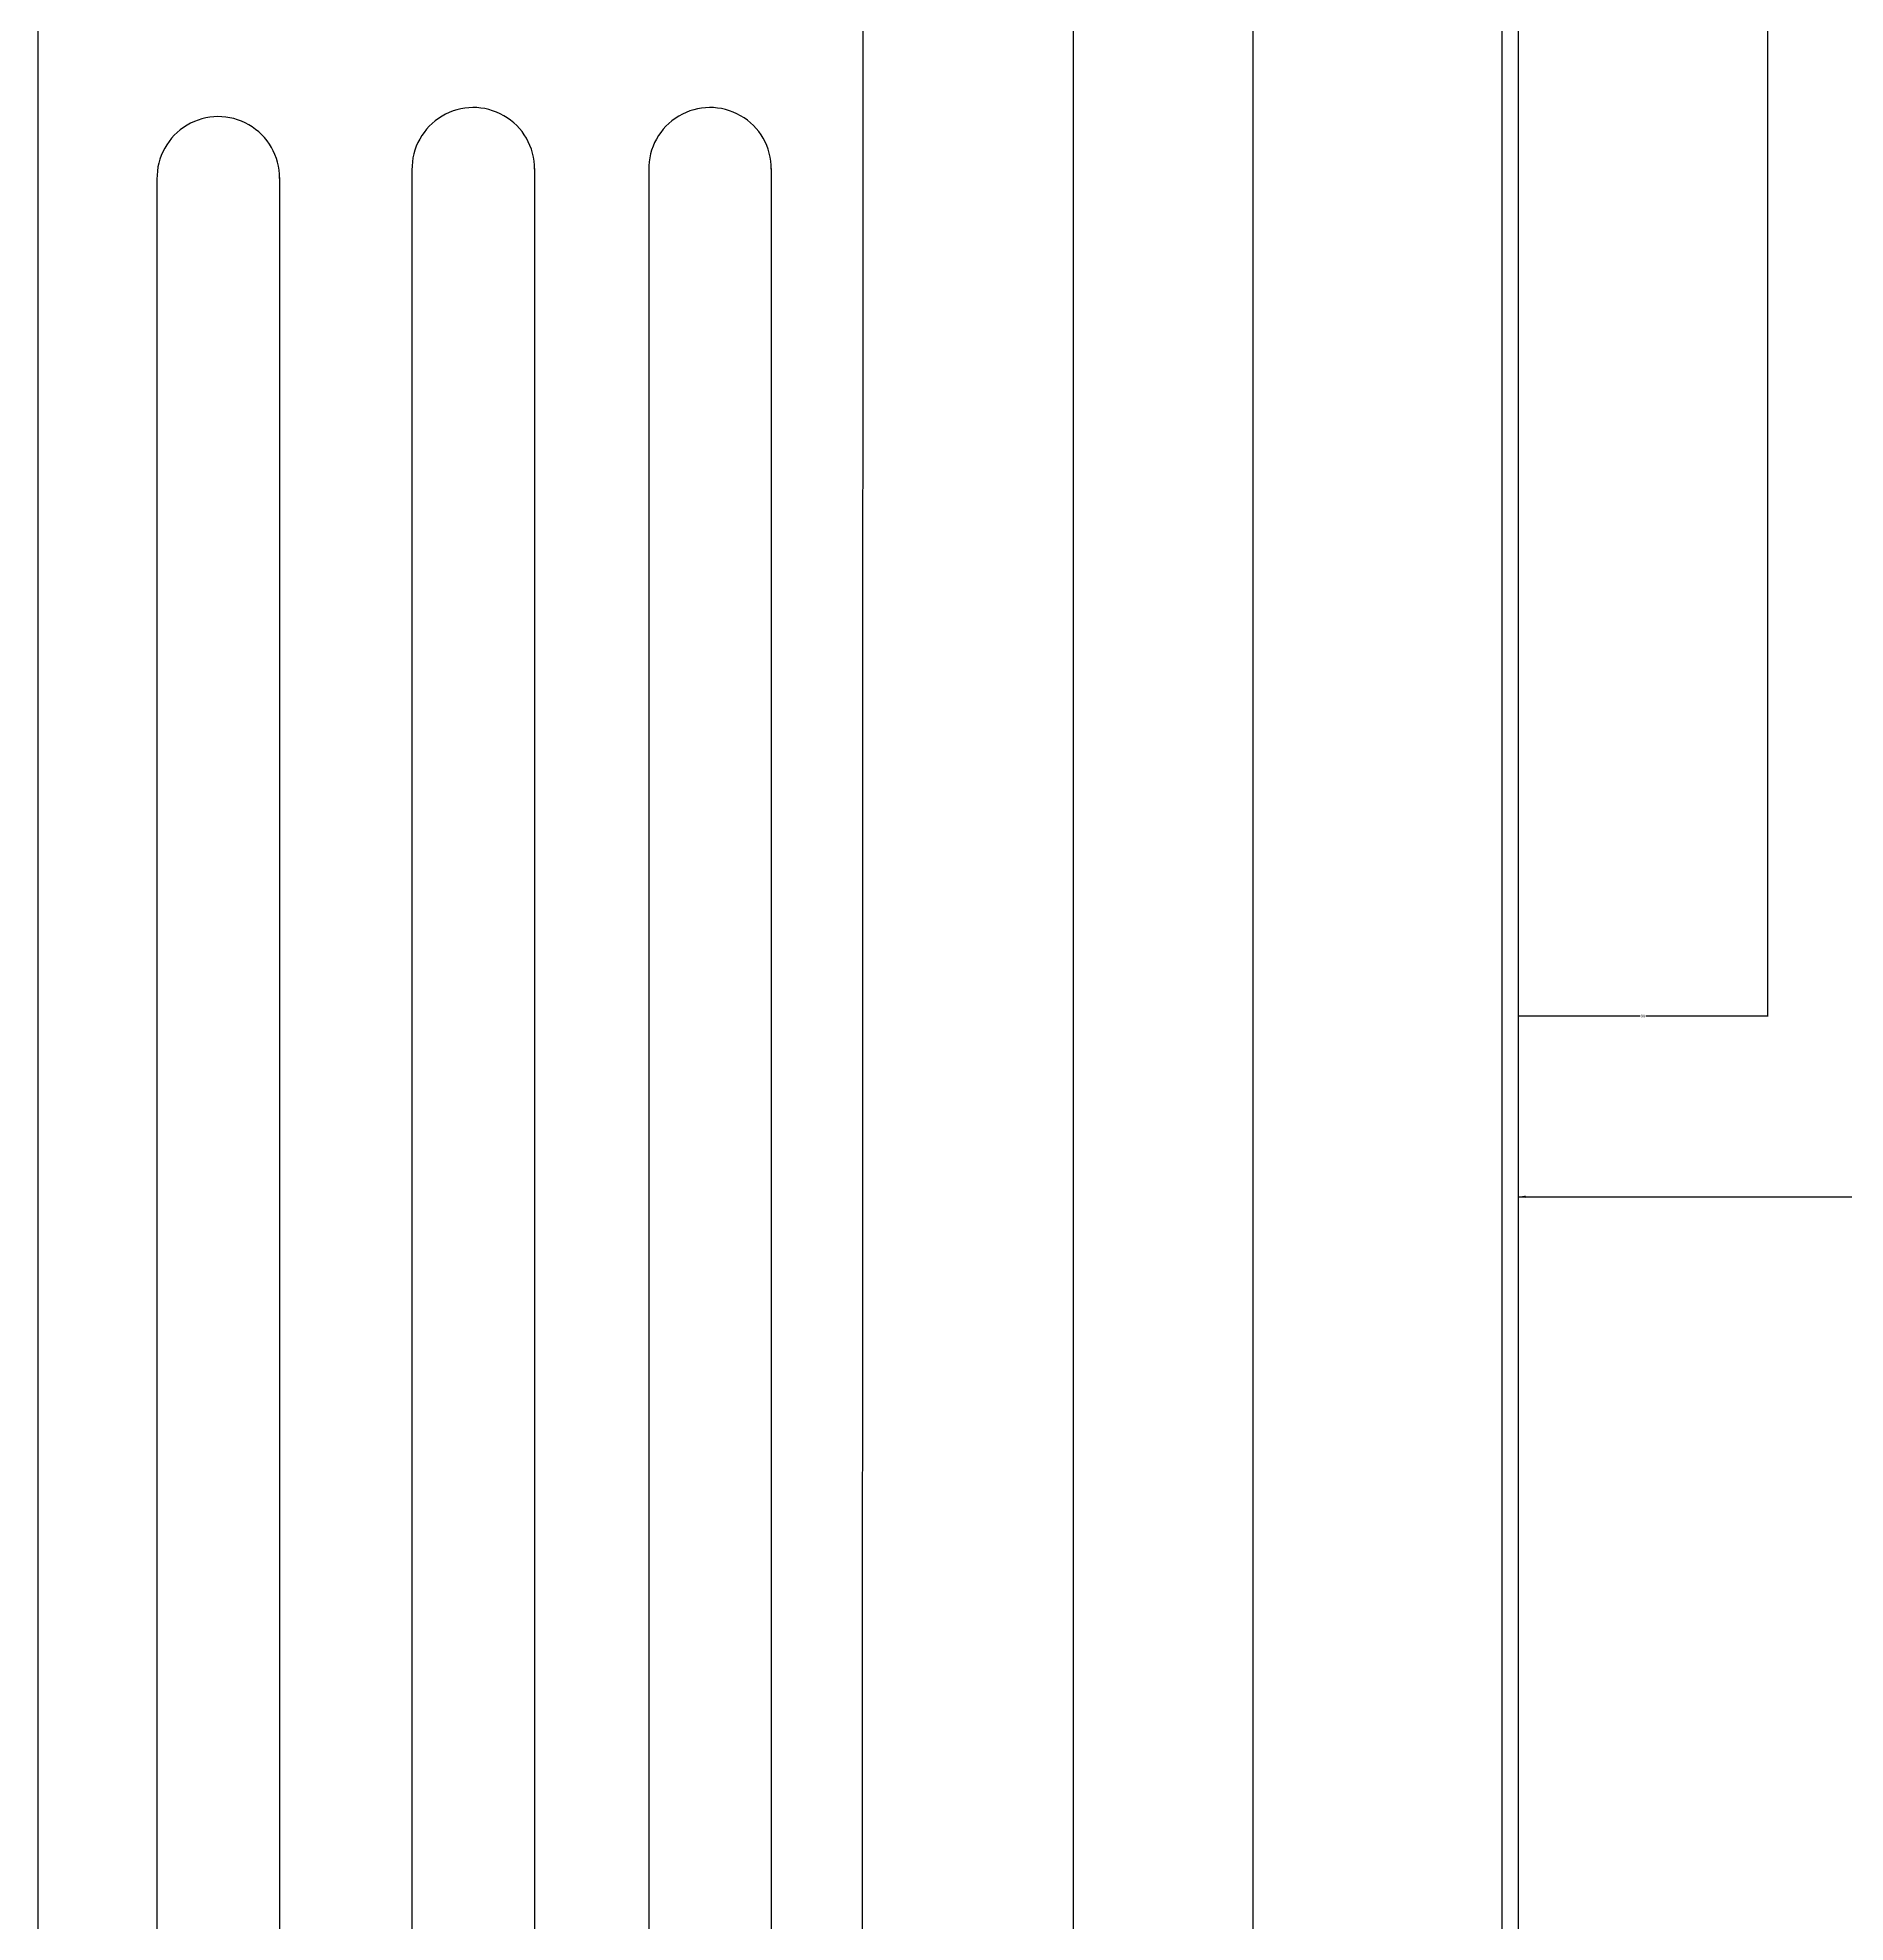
# Model space of a CAD drawing. Header units: metres. Extents: x -147314 to -144521, y -159478 to -156803.
# Drawn here: x -146540 to -145886, y -158796 to -158114 of the extents above; entities that cross this region are included whole.
import ezdxf

# ---------------------------------------------------------------- set-up
doc = ezdxf.new("R2010")
doc.units = ezdxf.units.M
for name, color, linetype in [('10', 8, 'Continuous'), ('17', 1, 'Continuous'), ('7', 7, 'Continuous')]:
    doc.layers.add(name, color=color, linetype=linetype)
doc.dimstyles.get("Standard").update_dxf_attribs({"dimtxt": 2.5, "dimasz": 2.5, "dimexe": 1.25, "dimexo": 0.625, "dimtad": 1, "dimcen": 2.5, "dimazin": 3, "dimtfac": 1, "dimtmove": 0, "dimatfit": 3})

# ---------------------------------------------------------------- blocks, each defined once
blk = doc.blocks.new('_CLOSEDFILLED')
at = {"color": 0, "linetype": 'BYBLOCK'}
blk.add_solid([(-1, 0.2), (0, 0), (-1, -0.2)], dxfattribs=at)
blk = doc.blocks.new('*D2')
for p, q in [((-145914.43, -157838.35), (-145914.43, -158468.09)), ((-145960.43, -158468.09), (-146004.68, -158468.09)), ((-146004.43, -159097.83), (-146004.43, -158468.09)), ((-145914.18, -158468.09), (-145958.43, -158468.09))]:
    blk.add_line(p, q)
at = {"layer": 'Defpoints'}
for p in [(-145914.43, -157838.35), (-145914.43, -158468.09), (-146004.43, -159097.83)]:
    blk.add_point(p, dxfattribs=at)
at = {"layer": '7', "xscale": 0.25, "yscale": 0.25}
blk.add_blockref('_CLOSEDFILLED', (-146004.43, -158468.09), dxfattribs=at)
at = {"layer": '7', "xscale": 0.25, "yscale": 0.25, "rotation": 180}
blk.add_blockref('_CLOSEDFILLED', (-145914.43, -158468.09), dxfattribs=at)
at = {"layer": '7', "insert": (-145959.43, -158468.09), "char_height": 1, "attachment_point": 5}
blk.add_mtext('90', dxfattribs=at)

msp = doc.modelspace()

# ---------------------------------------------------------------- linework, layer by layer
at = {"layer": '10'}
for p, q in [((-146165.43, -159398.35), (-146165.43, -157754.35)), ((-146241.7, -157996.36), (-146242.07, -159290.56)), ((-146540.25, -158024), (-146540.25, -159290.56)), ((-146404.84, -158161.88), (-146404.84, -159023.2)), ((-146360.48, -158161.25), (-146360.48, -159026.93)), ((-146319.17, -158161.88), (-146319.17, -159023.2)), ((-146274.82, -158161.25), (-146274.82, -159026.93)), ((-146497.09, -158165.17), (-146497.09, -159026.49)), ((-146452.74, -158164.55), (-146452.74, -159030.22))]:
    msp.add_line(p, q, dxfattribs=at)
for centre in [(-146474.92, -158164.71), (-146382.66, -158161.42), (-146297, -158161.42)]:
    msp.add_arc(centre, 22.18, 359.58, 181.21, dxfattribs=at)
at = {"layer": '17'}
for p, q in [((-146004.43, -159097.83), (-146004.43, -157838.35)), ((-146100.43, -158958.15), (-146100.43, -157946.14)), ((-146010.43, -159091.83), (-146010.43, -157950.89))]:
    msp.add_line(p, q, dxfattribs=at)

# ---------------------------------------------------------------- dimensions: what is measured, and where the dimension line sits
at = {"layer": '7'}
dim = msp.add_linear_dim(base=(-145914.43, -158468.09), p1=(-145914.43, -157838.35), p2=(-146004.43, -159097.83), dimstyle='Standard', dxfattribs=at)
dim.commit()
dim.dimension.update_dxf_attribs({"geometry": '*D2', "text_midpoint": (-145959.43, -158468.09)})

# ---------------------------------------------------------------- leaders
msp.add_leader([(-146004.43, -158533.52), (-144523.32, -158533.52)], dimstyle='Standard', dxfattribs=at)

doc.saveas('drawing.dxf')
